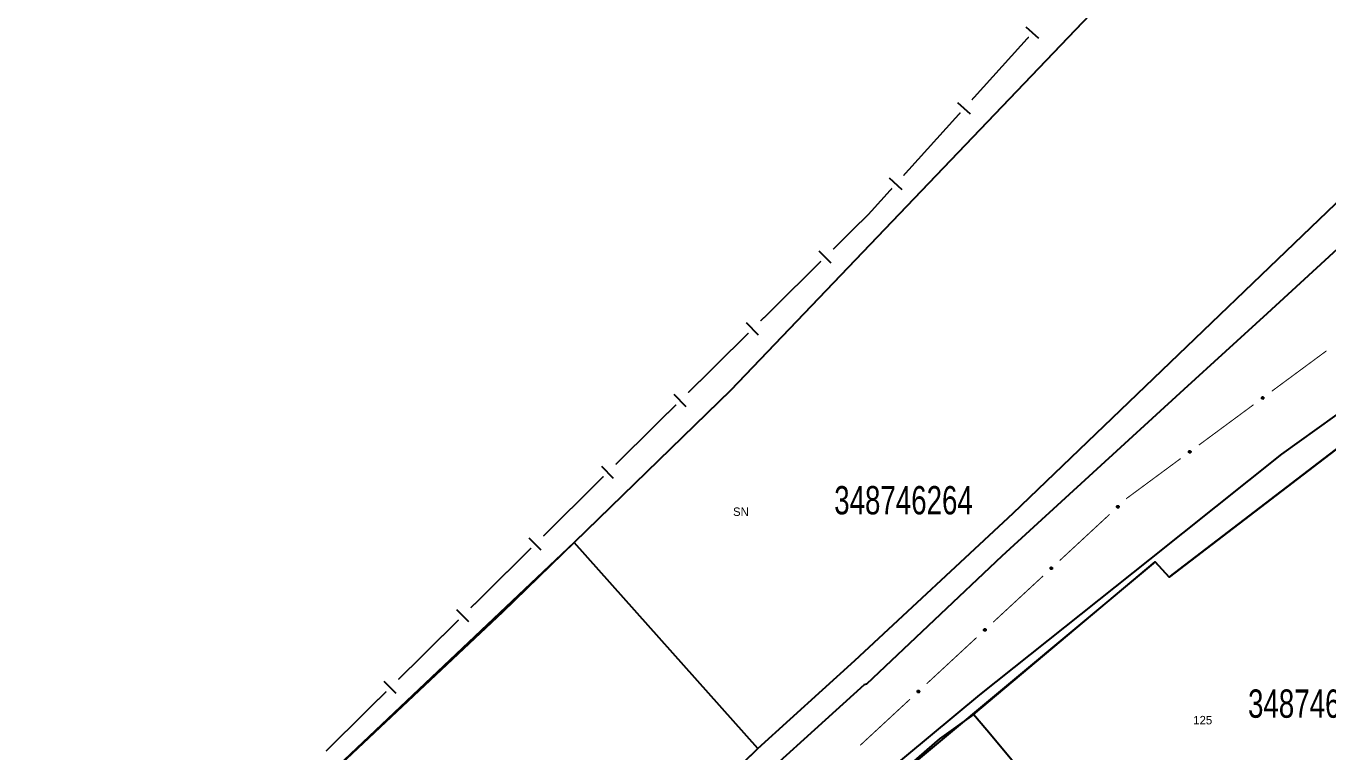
# Model space of a CAD drawing. Extents: x 199577 to 200882, y 4838726 to 4840156.
# Drawn here: x 199748.3 to 199978.2, y 4839658.3 to 4839786.5 of the extents above; entities that cross this region are included whole.
import ezdxf
from ezdxf.enums import TextEntityAlignment as Align

# ---------------------------------------------------------------- set-up
doc = ezdxf.new("R2010")
doc.units = 0
doc.header["$LTSCALE"] = 1.5
doc.header["$MEASUREMENT"] = 0
for name, color, linetype in [('CD_MALHA_LOTES', 7, 'CONTINUOUS'), ('CD_TXT_QUADRA', 2, 'CONTINUOUS'), ('LM-LIM-SETORES-BAIRROS', 250, 'CONTINUOUS'), ('RU-EMBARC-TRAPICHE', 7, 'CONTINUOUS'), ('RU-QUADRA', 210, 'CONTINUOUS'), ('SV-EIXO-RUA-PAV', 20, 'CONTINUOUS'), ('SV-RUA-PAVIM', 7, 'CONTINUOUS'), ('Th_NmrPorta', 1, 'CONTINUOUS')]:
    doc.layers.add(name, color=color, linetype=linetype)
doc.styles.add('ARIAL', font='ARIAL.SHX')

msp = doc.modelspace()

# ---------------------------------------------------------------- linework, layer by layer
at = {"layer": 'CD_MALHA_LOTES', "linetype": 'Continuous', "flags": 128}
for points in [[(200000, 4839862.24), (199937.53, 4839789.94), (199872.75, 4839722.23), (199845.1, 4839695.32)], [(199877.53, 4839658.95), (199894.68, 4839674.47), (199922.61, 4839700.51), (200000, 4839774.82)], [(199950.14, 4839689.2), (199989.84, 4839719.57)], [(199845.1, 4839695.32), (199780.34, 4839634.06), (199772.91, 4839627.43), (199767.28, 4839621.55), (199762.32, 4839626.7), (199710.63, 4839577.87), (199702.93, 4839570.4), (199652.38, 4839522), (199657.19, 4839516.96), (199582.72, 4839445.79), (199598.21, 4839428.37), (199614.97, 4839410.76), (199617.07, 4839410.2), (199619.77, 4839411.15), (199664.32, 4839452.58), (199781.38, 4839565.17), (199796.83, 4839580.03), (199877.53, 4839658.95)], [(199877.53, 4839658.95), (199845.1, 4839695.32)], [(199915.6, 4839664.98), (199947.72, 4839691.9)], [(199947.72, 4839691.9), (199950.14, 4839689.2)], [(199915.6, 4839664.98), (199909.59, 4839660.67), (199895.17, 4839648.14)], [(199954.6, 4839618.28), (199917.99, 4839662.18), (199915.6, 4839664.98)]]:
    msp.add_lwpolyline(points, dxfattribs=at)
at = {"layer": 'LM-LIM-SETORES-BAIRROS', "const_width": 0.25}
for points in [[(199915.313984, 4839773.47754), (199925.368104, 4839784.609237)], [(199903.249039, 4839760.119504), (199913.30316, 4839771.251201)], [(199897.18, 4839753.4), (199901.238215, 4839757.893165)], [(199890.821919, 4839747.107482), (199896.508014, 4839752.734944)], [(199896.508014, 4839752.734944), (199897.18, 4839753.4)], [(199878.028205, 4839734.445694), (199888.689633, 4839744.997184)], [(199865.234491, 4839721.783906), (199875.895919, 4839732.335396)], [(199852.440777, 4839709.122118), (199863.102205, 4839719.673608)], [(199839.647063, 4839696.460329), (199850.308491, 4839707.01182)], [(199826.853349, 4839683.798541), (199837.514777, 4839694.350031)], [(199814.059635, 4839671.136753), (199824.721063, 4839681.688243)], [(199801.265921, 4839658.474965), (199811.927349, 4839669.026455)]]:
    msp.add_lwpolyline(points, dxfattribs=at)
at = {"layer": 'LM-LIM-SETORES-BAIRROS'}
for points in [[(199927.151548, 4839784.345938), (199924.925209, 4839786.356762)], [(199915.086604, 4839770.987902), (199912.860265, 4839772.998726)], [(199903.02166, 4839757.629866), (199900.79532, 4839759.64069)], [(199890.455544, 4839744.634474), (199888.345246, 4839746.76676)], [(199877.66183, 4839731.972686), (199875.551532, 4839734.104971)], [(199864.868116, 4839719.310898), (199862.757818, 4839721.443183)], [(199852.074402, 4839706.649109), (199849.964104, 4839708.781395)], [(199839.280688, 4839693.987321), (199837.17039, 4839696.119607)], [(199826.486974, 4839681.325533), (199824.376676, 4839683.457819)], [(199813.69326, 4839668.663745), (199811.582962, 4839670.79603)]]:
    msp.add_lwpolyline(points, dxfattribs=at)
at = {"layer": 'RU-EMBARC-TRAPICHE', "linetype": 'Continuous'}
msp.add_polyline3d([(199780.34, 4839634.06, 3.55), (199832.51, 4839683.07, 3.55), (199872.75, 4839722.23, 3.48), (199937.53, 4839789.94, 3.57), (200000, 4839862.24, 3.57)], dxfattribs=at)
at = {"layer": 'RU-QUADRA', "linetype": 'Continuous', "flags": 128}
msp.add_lwpolyline([(199664.32, 4839452.58), (199781.38, 4839565.17), (199877.53, 4839658.95), (199894.68, 4839674.47), (199922.61, 4839700.51), (200000, 4839774.82), (200127.91, 4839897.56), (200162.15, 4839930.41), (200156.67, 4839958.91), (200109.35, 4839994.51), (200029.2, 4839897.56), (200000, 4839862.24), (199937.53, 4839789.94), (199872.75, 4839722.23), (199845.1, 4839695.32), (199780.34, 4839634.06), (199772.91, 4839627.43), (199767.28, 4839621.55), (199762.32, 4839626.7), (199710.63, 4839577.87), (199702.93, 4839570.4), (199652.38, 4839522)], dxfattribs=at)
msp.add_lwpolyline([(200000.12, 4839658.43), (200023.55, 4839678.56), (200000, 4839707.88), (199989.84, 4839719.57), (199950.14, 4839689.2), (199947.72, 4839691.9), (199895.17, 4839648.14), (199900.55, 4839642), (199898.34, 4839640.25), (199909.12, 4839628.26), (199905.39, 4839624.93), (199930.08, 4839597.17), (199954.6, 4839618.28)], close=True, dxfattribs=at)
at = {"layer": 'SV-EIXO-RUA-PAV', "const_width": 0.18}
for points in [[(199968.28866, 4839722.047689), (199977.941374, 4839729.176862)], [(199955.418374, 4839712.542125), (199965.071089, 4839719.671298)], [(199942.81, 4839703.23), (199952.200803, 4839710.165734)], [(199942.571116, 4839703.008752), (199942.81, 4839703.23)], [(199930.8324, 4839692.136653), (199939.636437, 4839700.290727)], [(199919.093684, 4839681.264553), (199927.897721, 4839689.418628)], [(199907.354968, 4839670.392454), (199916.159005, 4839678.546528)], [(199895.616252, 4839659.520354), (199904.420289, 4839667.674429)]]:
    msp.add_lwpolyline(points, dxfattribs=at)
at = {"layer": 'SV-EIXO-RUA-PAV'}
for points in [[(199966.4989, 4839720.862681), (199966.505487, 4839720.911144), (199966.521058, 4839720.951449), (199966.54372, 4839720.981327), (199966.570631, 4839721.002507), (199966.600602, 4839721.021075), (199966.63495, 4839721.033129), (199966.676035, 4839721.038063), (199966.724696, 4839721.031797), (199966.764936, 4839721.013132), (199966.795417, 4839720.992481), (199966.819119, 4839720.965692), (199966.836669, 4839720.936274), (199966.848009, 4839720.900182), (199966.852603, 4839720.858497), (199966.845118, 4839720.809719), (199966.829581, 4839720.77031), (199966.806902, 4839720.741986), (199966.77982, 4839720.718329), (199966.748994, 4839720.699739), (199966.715209, 4839720.688101), (199966.673231, 4839720.683552), (199966.625185, 4839720.691578), (199966.585702, 4839720.706625), (199966.557067, 4839720.7289), (199966.534377, 4839720.756087), (199966.515388, 4839720.785922), (199966.501834, 4839720.819945), (199966.4989, 4839720.862681)], [(199953.628614, 4839711.357117), (199953.635201, 4839711.40558), (199953.650772, 4839711.445885), (199953.673435, 4839711.475763), (199953.700345, 4839711.496943), (199953.730317, 4839711.515511), (199953.764664, 4839711.527565), (199953.80575, 4839711.532499), (199953.854411, 4839711.526233), (199953.894651, 4839711.507568), (199953.925131, 4839711.486917), (199953.948833, 4839711.460128), (199953.966383, 4839711.43071), (199953.977724, 4839711.394618), (199953.982317, 4839711.352933), (199953.974832, 4839711.304155), (199953.959296, 4839711.264746), (199953.936617, 4839711.236422), (199953.909534, 4839711.212765), (199953.878708, 4839711.194175), (199953.844924, 4839711.182537), (199953.802945, 4839711.177988), (199953.754899, 4839711.186014), (199953.715417, 4839711.20106), (199953.686782, 4839711.223336), (199953.664091, 4839711.250523), (199953.645102, 4839711.280358), (199953.631548, 4839711.314381), (199953.628614, 4839711.357117)], [(199940.923562, 4839701.632871), (199940.924743, 4839701.681765), (199940.935756, 4839701.723545), (199940.954971, 4839701.755749), (199940.979371, 4839701.779779), (199941.007102, 4839701.801551), (199941.039904, 4839701.817333), (199941.08019, 4839701.826786), (199941.129246, 4839701.825946), (199941.171305, 4839701.811851), (199941.203885, 4839701.794702), (199941.230407, 4839701.770702), (199941.251106, 4839701.743408), (199941.266373, 4839701.708793), (199941.275554, 4839701.667873), (199941.273515, 4839701.618566), (199941.262438, 4839701.577679), (199941.243034, 4839701.547019), (199941.218737, 4839701.520508), (199941.190159, 4839701.49862), (199941.157871, 4839701.483313), (199941.116654, 4839701.474144), (199941.068015, 4839701.476801), (199941.027109, 4839701.487384), (199940.996184, 4839701.506352), (199940.970623, 4839701.53086), (199940.948447, 4839701.558409), (199940.93121, 4839701.590721), (199940.923562, 4839701.632871)], [(199929.184846, 4839690.760771), (199929.186027, 4839690.809665), (199929.197039, 4839690.851446), (199929.216255, 4839690.88365), (199929.240655, 4839690.907679), (199929.268386, 4839690.929452), (199929.301188, 4839690.945234), (199929.341474, 4839690.954686), (199929.39053, 4839690.953846), (199929.432589, 4839690.939752), (199929.465169, 4839690.922603), (199929.491691, 4839690.898603), (199929.51239, 4839690.871309), (199929.527657, 4839690.836694), (199929.536838, 4839690.795774), (199929.534799, 4839690.746467), (199929.523722, 4839690.70558), (199929.504318, 4839690.674919), (199929.480021, 4839690.648409), (199929.451443, 4839690.62652), (199929.419155, 4839690.611214), (199929.377938, 4839690.602045), (199929.329299, 4839690.604701), (199929.288393, 4839690.615284), (199929.257468, 4839690.634252), (199929.231907, 4839690.65876), (199929.209731, 4839690.686309), (199929.192494, 4839690.718622), (199929.184846, 4839690.760771)], [(199917.44613, 4839679.888672), (199917.447311, 4839679.937566), (199917.458323, 4839679.979347), (199917.477539, 4839680.01155), (199917.501939, 4839680.03558), (199917.52967, 4839680.057352), (199917.562472, 4839680.073135), (199917.602758, 4839680.082587), (199917.651814, 4839680.081747), (199917.693873, 4839680.067652), (199917.726453, 4839680.050503), (199917.752975, 4839680.026503), (199917.773674, 4839679.999209), (199917.788941, 4839679.964594), (199917.798122, 4839679.923674), (199917.796083, 4839679.874367), (199917.785006, 4839679.833481), (199917.765602, 4839679.80282), (199917.741305, 4839679.776309), (199917.712727, 4839679.754421), (199917.680439, 4839679.739114), (199917.639222, 4839679.729945), (199917.590583, 4839679.732602), (199917.549677, 4839679.743185), (199917.518752, 4839679.762153), (199917.493191, 4839679.786661), (199917.471015, 4839679.81421), (199917.453778, 4839679.846522), (199917.44613, 4839679.888672)], [(199905.707414, 4839669.016572), (199905.708595, 4839669.065466), (199905.719607, 4839669.107247), (199905.738822, 4839669.139451), (199905.763223, 4839669.163481), (199905.790954, 4839669.185253), (199905.823756, 4839669.201035), (199905.864042, 4839669.210488), (199905.913098, 4839669.209648), (199905.955157, 4839669.195553), (199905.987737, 4839669.178404), (199906.014259, 4839669.154404), (199906.034958, 4839669.12711), (199906.050225, 4839669.092495), (199906.059406, 4839669.051575), (199906.057367, 4839669.002268), (199906.04629, 4839668.961381), (199906.026886, 4839668.93072), (199906.002589, 4839668.90421), (199905.974011, 4839668.882322), (199905.941723, 4839668.867015), (199905.900506, 4839668.857846), (199905.851867, 4839668.860502), (199905.810961, 4839668.871085), (199905.780036, 4839668.890053), (199905.754475, 4839668.914562), (199905.732299, 4839668.94211), (199905.715061, 4839668.974423), (199905.707414, 4839669.016572)]]:
    msp.add_lwpolyline(points, close=True, dxfattribs=at)
for points in [[(199966.4989, 4839720.862681), (199966.676035, 4839721.038063)], [(199966.501834, 4839720.819945), (199966.724696, 4839721.031797)], [(199966.502112, 4839720.840366), (199966.698649, 4839721.031323)], [(199966.503561, 4839720.888934), (199966.649794, 4839721.030863)], [(199966.505487, 4839720.911144), (199966.63495, 4839721.033129)], [(199966.5125, 4839720.80563), (199966.740867, 4839721.020096)], [(199966.514264, 4839720.934158), (199966.611241, 4839721.021049)], [(199966.515388, 4839720.785922), (199966.764936, 4839721.013132)], [(199966.521058, 4839720.951449), (199966.600602, 4839721.021075)], [(199966.527278, 4839720.774136), (199966.775116, 4839721.001286)], [(199966.534377, 4839720.756087), (199966.795417, 4839720.992481)], [(199966.548068, 4839720.74369), (199966.807406, 4839720.97594)], [(199966.557067, 4839720.7289), (199966.819119, 4839720.965692)], [(199966.574633, 4839720.719205), (199966.825764, 4839720.948787)], [(199966.585702, 4839720.706625), (199966.836669, 4839720.936274)], [(199966.607784, 4839720.699585), (199966.839158, 4839720.914574)], [(199966.625185, 4839720.691578), (199966.848009, 4839720.900182)], [(199966.651388, 4839720.691076), (199966.848161, 4839720.877119)], [(199966.673231, 4839720.683552), (199966.852603, 4839720.858497)], [(199966.697236, 4839720.691012), (199966.842896, 4839720.829125)], [(199966.715209, 4839720.688101), (199966.845118, 4839720.809719)], [(199966.735215, 4839720.69701), (199966.832479, 4839720.785809)], [(199966.748994, 4839720.699739), (199966.829581, 4839720.77031)], [(199953.628614, 4839711.357117), (199953.80575, 4839711.532499)], [(199953.631548, 4839711.314381), (199953.854411, 4839711.526233)], [(199953.631826, 4839711.334802), (199953.828363, 4839711.525759)], [(199953.633275, 4839711.38337), (199953.779508, 4839711.525299)], [(199953.635201, 4839711.40558), (199953.764664, 4839711.527565)], [(199953.642214, 4839711.300066), (199953.870582, 4839711.514532)], [(199953.643978, 4839711.428594), (199953.740956, 4839711.515485)], [(199953.645102, 4839711.280358), (199953.894651, 4839711.507568)], [(199953.650772, 4839711.445885), (199953.730317, 4839711.515511)], [(199953.656992, 4839711.268572), (199953.90483, 4839711.495722)], [(199953.664091, 4839711.250523), (199953.925131, 4839711.486917)], [(199953.677783, 4839711.238126), (199953.93712, 4839711.470376)], [(199953.686782, 4839711.223336), (199953.948833, 4839711.460128)], [(199953.704348, 4839711.213641), (199953.955478, 4839711.443223)], [(199953.715417, 4839711.20106), (199953.966383, 4839711.43071)], [(199953.737499, 4839711.194021), (199953.968872, 4839711.40901)], [(199953.754899, 4839711.186014), (199953.977724, 4839711.394618)], [(199953.781102, 4839711.185512), (199953.977876, 4839711.371555)], [(199953.802945, 4839711.177988), (199953.982317, 4839711.352933)], [(199953.826951, 4839711.185448), (199953.97261, 4839711.323561)], [(199953.844924, 4839711.182537), (199953.974832, 4839711.304155)], [(199953.86493, 4839711.191446), (199953.962194, 4839711.280245)], [(199953.878708, 4839711.194175), (199953.959296, 4839711.264746)], [(199940.923562, 4839701.632871), (199941.08019, 4839701.826786)], [(199940.924743, 4839701.681765), (199941.039904, 4839701.817333)], [(199940.925287, 4839701.659477), (199941.054908, 4839701.816725)], [(199940.929225, 4839701.611048), (199941.103411, 4839701.822591)], [(199940.930918, 4839701.705609), (199941.017678, 4839701.802703)], [(199940.93121, 4839701.590721), (199941.129246, 4839701.825946)], [(199940.935756, 4839701.723545), (199941.007102, 4839701.801551)], [(199940.943395, 4839701.577675), (199941.146613, 4839701.816107)], [(199940.948447, 4839701.558409), (199941.171305, 4839701.811851)], [(199940.961569, 4839701.548012), (199941.182734, 4839701.801205)], [(199940.970623, 4839701.53086), (199941.203885, 4839701.794702)], [(199940.985603, 4839701.520054), (199941.217631, 4839701.77959)], [(199940.996184, 4839701.506352), (199941.230407, 4839701.770702)], [(199941.014715, 4839701.498662), (199941.238883, 4839701.754636)], [(199941.027109, 4839701.487384), (199941.251106, 4839701.743408)], [(199941.049835, 4839701.482832), (199941.255983, 4839701.722117)], [(199941.068015, 4839701.476801), (199941.266373, 4839701.708793)], [(199941.094112, 4839701.479204), (199941.269078, 4839701.685889)], [(199941.116654, 4839701.474144), (199941.275554, 4839701.667873)], [(199941.139686, 4839701.484216), (199941.269158, 4839701.637607)], [(199941.157871, 4839701.483313), (199941.273515, 4839701.618566)], [(199941.176767, 4839701.494382), (199941.263602, 4839701.593404)], [(199941.190159, 4839701.49862), (199941.262438, 4839701.577679)], [(199929.184846, 4839690.760771), (199929.341474, 4839690.954686)], [(199929.186027, 4839690.809665), (199929.301188, 4839690.945234)], [(199929.186571, 4839690.787378), (199929.316191, 4839690.944626)], [(199929.190509, 4839690.738948), (199929.364695, 4839690.950491)], [(199929.192202, 4839690.83351), (199929.278962, 4839690.930604)], [(199929.192494, 4839690.718622), (199929.39053, 4839690.953846)], [(199929.197039, 4839690.851446), (199929.268386, 4839690.929452)], [(199929.204679, 4839690.705576), (199929.407897, 4839690.944008)], [(199929.209731, 4839690.686309), (199929.432589, 4839690.939752)], [(199929.222853, 4839690.675912), (199929.444018, 4839690.929105)], [(199929.231907, 4839690.65876), (199929.465169, 4839690.922603)], [(199929.246887, 4839690.647955), (199929.478915, 4839690.907491)], [(199929.257468, 4839690.634252), (199929.491691, 4839690.898603)], [(199929.275999, 4839690.626562), (199929.500167, 4839690.882537)], [(199929.288393, 4839690.615284), (199929.51239, 4839690.871309)], [(199929.311119, 4839690.610733), (199929.517267, 4839690.850018)], [(199929.329299, 4839690.604701), (199929.527657, 4839690.836694)], [(199929.355396, 4839690.607104), (199929.530362, 4839690.81379)], [(199929.377938, 4839690.602045), (199929.536838, 4839690.795774)], [(199929.40097, 4839690.612117), (199929.530442, 4839690.765508)], [(199929.419155, 4839690.611214), (199929.534799, 4839690.746467)], [(199929.438051, 4839690.622282), (199929.524886, 4839690.721305)], [(199929.451443, 4839690.62652), (199929.523722, 4839690.70558)], [(199917.44613, 4839679.888672), (199917.602758, 4839680.082587)], [(199917.447311, 4839679.937566), (199917.562472, 4839680.073135)], [(199917.447855, 4839679.915278), (199917.577475, 4839680.072526)], [(199917.451793, 4839679.866849), (199917.625979, 4839680.078392)], [(199917.453486, 4839679.96141), (199917.540246, 4839680.058504)], [(199917.453778, 4839679.846522), (199917.651814, 4839680.081747)], [(199917.458323, 4839679.979347), (199917.52967, 4839680.057352)], [(199917.465963, 4839679.833476), (199917.669181, 4839680.071908)], [(199917.471015, 4839679.81421), (199917.693873, 4839680.067652)], [(199917.484137, 4839679.803813), (199917.705302, 4839680.057006)], [(199917.493191, 4839679.786661), (199917.726453, 4839680.050503)], [(199917.508171, 4839679.775856), (199917.740199, 4839680.035391)], [(199917.518752, 4839679.762153), (199917.752975, 4839680.026503)], [(199917.537283, 4839679.754463), (199917.761451, 4839680.010438)], [(199917.549677, 4839679.743185), (199917.773674, 4839679.999209)], [(199917.572403, 4839679.738633), (199917.778551, 4839679.977918)], [(199917.590583, 4839679.732602), (199917.788941, 4839679.964594)], [(199917.61668, 4839679.735005), (199917.791646, 4839679.94169)], [(199917.639222, 4839679.729945), (199917.798122, 4839679.923674)], [(199917.662254, 4839679.740017), (199917.791726, 4839679.893409)], [(199917.680439, 4839679.739114), (199917.796083, 4839679.874367)], [(199917.699335, 4839679.750183), (199917.78617, 4839679.849205)], [(199917.712727, 4839679.754421), (199917.785006, 4839679.833481)], [(199905.707414, 4839669.016572), (199905.864042, 4839669.210488)], [(199905.708595, 4839669.065466), (199905.823756, 4839669.201035)], [(199905.709139, 4839669.043179), (199905.838759, 4839669.200427)], [(199905.713077, 4839668.99475), (199905.887263, 4839669.206293)], [(199905.71477, 4839669.089311), (199905.80153, 4839669.186405)], [(199905.715061, 4839668.974423), (199905.913098, 4839669.209648)], [(199905.719607, 4839669.107247), (199905.790954, 4839669.185253)], [(199905.727247, 4839668.961377), (199905.930465, 4839669.199809)], [(199905.732299, 4839668.94211), (199905.955157, 4839669.195553)], [(199905.745421, 4839668.931713), (199905.966586, 4839669.184907)], [(199905.754475, 4839668.914562), (199905.987737, 4839669.178404)], [(199905.769454, 4839668.903756), (199906.001483, 4839669.163292)], [(199905.780036, 4839668.890053), (199906.014259, 4839669.154404)], [(199905.798567, 4839668.882363), (199906.022735, 4839669.138338)], [(199905.810961, 4839668.871085), (199906.034958, 4839669.12711)], [(199905.833687, 4839668.866534), (199906.039834, 4839669.105819)], [(199905.851867, 4839668.860502), (199906.050225, 4839669.092495)], [(199905.877964, 4839668.862906), (199906.05293, 4839669.069591)], [(199905.900506, 4839668.857846), (199906.059406, 4839669.051575)], [(199905.923538, 4839668.867918), (199906.05301, 4839669.021309)], [(199905.941723, 4839668.867015), (199906.057367, 4839669.002268)], [(199905.960619, 4839668.878083), (199906.047454, 4839668.977106)], [(199905.974011, 4839668.882322), (199906.04629, 4839668.961381)]]:
    msp.add_lwpolyline(points, dxfattribs=at)
at = {"layer": 'SV-RUA-PAVIM', "linetype": 'Continuous'}
for points in [[(200000, 4839766.36, 3.5), (199987.85, 4839754.5, 3.5), (199967.46, 4839735.78, 3.5), (199952.73, 4839722.33, 3.5), (199920.64, 4839692.9, 3.5), (199896.74, 4839670.29, 3.57), (199896.31, 4839670.2, 3.49), (199871.9, 4839648.06, 3.49), (199822.11, 4839598.42, 3.25), (199781.47, 4839559.22, 2.94)], [(199982.5, 4839719.88, 4.15), (199970.03, 4839710.95, 4.15), (199946.67, 4839692.35, 3.85), (199916.7, 4839668.46, 3.64), (199890.55, 4839646.7, 3.42), (199888.17, 4839644.56, 3.05), (199888.02, 4839642.69, 3.05), (199888.67, 4839641.2, 3.05), (199928.5, 4839595.57, 3.07), (199929.94, 4839594.62, 3.06), (199931.21, 4839594.29, 3.15), (199933.12, 4839594.94, 3.35), (199942.9, 4839600.5, 3.68), (199943.05, 4839600.48, 3.7), (199946.37, 4839603.59, 3.7), (199950.02, 4839607.22, 3.74), (199955.62, 4839613.05, 4.25), (199967.22, 4839625.57, 4.66), (199977.24, 4839635.46, 5.37), (200000, 4839654.92, 7.34)]]:
    msp.add_polyline3d(points, dxfattribs=at)

# ---------------------------------------------------------------- texts
at = {"layer": 'CD_TXT_QUADRA', "style": 'ARIAL', "width": 0.7}
for s, p in [('348746264', (199891.022319, 4839700.301357)), ('348746295', (199964.095309, 4839664.380648))]:
    msp.add_text(s, height=5, dxfattribs=at).set_placement(p)
at = {"layer": 'Th_NmrPorta', "color": 1}
for s, p in [('SN', (199873.150366, 4839700.769086)), ('125', (199954.420366, 4839663.959086))]:
    msp.add_text(s, height=1.5, dxfattribs=at).set_placement(p, align=Align.MIDDLE_LEFT)

doc.saveas('drawing.dxf')
